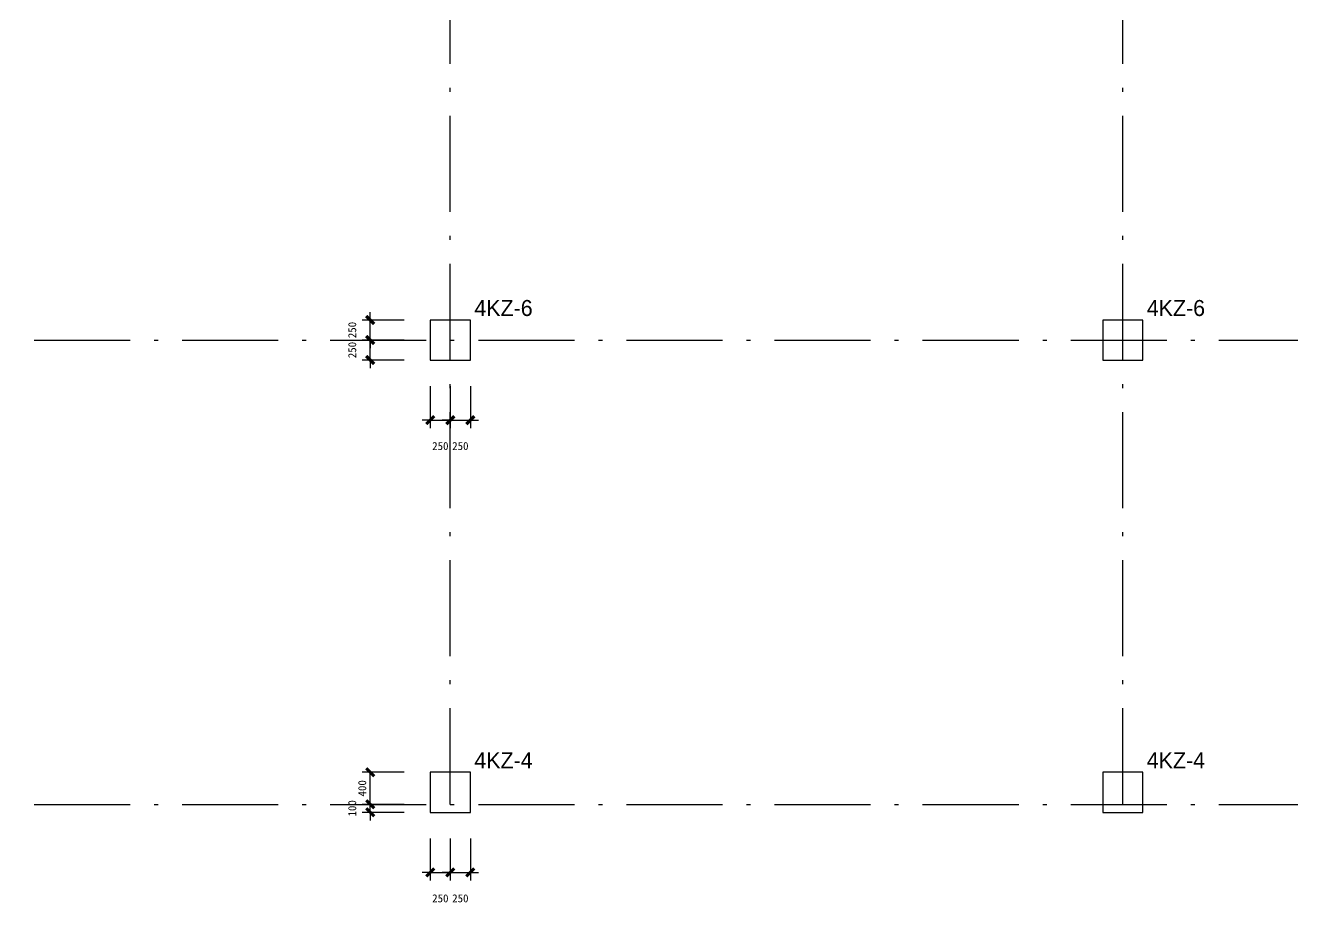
# Model space of a CAD drawing. Header units: millimetres. Extents: x -1141 to 233276, y -20783 to 42059.
# Drawn here: x 14691 to 30523, y -1241 to 9731 of the extents above; entities that cross this region are included whole.
import ezdxf

# ---------------------------------------------------------------- set-up
doc = ezdxf.new("R2010")
doc.units = ezdxf.units.MM
doc.header["$PDMODE"] = 35
doc.linetypes.add('线型2', pattern=[1850, 1200, -300, 50, -300])
doc.linetypes.add('线型5', pattern=[3050, 2400, -300, 50, -300])
doc.layers.add('DOTE', color=10, linetype='线型2', plot=False)
for name, color, linetype, lineweight in [('S_Cl', 2, 'Continuous', 25), ('S_ColumDimSect', 84, '线型5', 9), ('S_ColumFocus', 2, 'Continuous', 9)]:
    doc.layers.add(name, color=color, linetype=linetype, lineweight=lineweight)
doc.styles.add('xxxx', font='RIF.ttf')
doc.styles.add('宋体', font='')
doc.styles.get('宋体').set_extended_font_data('宋体')
doc.dimstyles.new('DimN_1', dxfattribs={"dimtxt": 125, "dimasz": 100, "dimexe": 250, "dimexo": 0.0625, "dimgap": 50, "dimtad": 1, "dimdec": 0, "dimrnd": 5, "dimzin": 0, "dimdsep": 46, "dimtxsty": '宋体', "dimblk1": 'ARCHTICK', "dimblk2": 'ARCHTICK', "dimsah": 1, "dimcen": 0.09, "dimadec": 0, "dimazin": 0, "dimtfac": 1, "dimtdec": 0, "dimtofl": 0, "dimtmove": 2, "dimatfit": 1, "dimfxl": 1, "dimtolj": 1, "dimtzin": 0, "dimarcsym": 0})

# ---------------------------------------------------------------- blocks, each defined once
blk = doc.blocks.new('_ArchTick')
at = {"color": 0, "linetype": 'ByBlock', "const_width": 0.4}
blk.add_lwpolyline([(-0.5, -0.5), (0.5, 0.5)], dxfattribs=at)
blk = doc.blocks.new('*D50')
at = {"layer": 'Defpoints', "color": 0, "transparency": 16777216}
for p in [(19000, 0), (19750, 0), (19750, -100)]:
    blk.add_point(p, dxfattribs=at)
at = {"layer": 'S_ColumDimSect', "color": 0, "lineweight": -2, "transparency": 16777216}
for p, q in [((19000, 0), (19000, 100)), ((19425, 0), (18900, 0)), ((19425, -100), (18900, -100)), ((19000, -100), (19000, 0)), ((19000, -100), (19000, -200))]:
    blk.add_line(p, q, dxfattribs=at)
at = {"layer": 'S_ColumDimSect', "color": 0, "lineweight": -2, "transparency": 16777216, "xscale": 100, "yscale": 100, "zscale": 100}
for p, rotation in [((19000, 0), 270), ((19000, -100), 90)]:
    blk.add_blockref('_ArchTick', p, dxfattribs=dict(at, rotation=rotation))
at = {"layer": 'S_ColumDimSect', "color": 0, "transparency": 16777216, "insert": (18775, -50), "char_height": 100, "attachment_point": 5, "rotation": 90, "style": '宋体'}
blk.add_mtext('\\A1;100', dxfattribs=at)
blk = doc.blocks.new('*D51')
at = {"layer": 'Defpoints', "color": 0, "transparency": 16777216}
for p in [(19000, 400), (19750, 400), (19750, 0)]:
    blk.add_point(p, dxfattribs=at)
at = {"layer": 'S_ColumDimSect', "color": 0, "lineweight": -2, "transparency": 16777216}
for p, q in [((19425, 400), (18900, 400)), ((19000, 0), (19000, 400)), ((19425, 0), (18900, 0))]:
    blk.add_line(p, q, dxfattribs=at)
at = {"layer": 'S_ColumDimSect', "color": 0, "lineweight": -2, "transparency": 16777216, "xscale": 100, "yscale": 100, "zscale": 100}
for p, rotation in [((19000, 400), 90), ((19000, 0), 270)]:
    blk.add_blockref('_ArchTick', p, dxfattribs=dict(at, rotation=rotation))
at = {"layer": 'S_ColumDimSect', "color": 0, "transparency": 16777216, "insert": (18900, 200), "char_height": 100, "attachment_point": 5, "rotation": 90, "style": '宋体'}
blk.add_mtext('\\A1;400', dxfattribs=at)
blk = doc.blocks.new('*D52')
at = {"layer": 'Defpoints', "color": 0, "transparency": 16777216}
for p in [(19750, -100), (20000, -100), (20000, -850)]:
    blk.add_point(p, dxfattribs=at)
at = {"layer": 'S_ColumDimSect', "color": 0, "lineweight": -2, "transparency": 16777216}
for p, q in [((19750, -425), (19750, -950)), ((20000, -425), (20000, -950)), ((19750, -850), (19650, -850)), ((19750, -850), (20000, -850)), ((20000, -850), (20100, -850))]:
    blk.add_line(p, q, dxfattribs=at)
at = {"layer": 'S_ColumDimSect', "color": 0, "lineweight": -2, "transparency": 16777216, "xscale": 100, "yscale": 100, "zscale": 100}
blk.add_blockref('_ArchTick', (19750, -850), dxfattribs=at)
at = {"layer": 'S_ColumDimSect', "color": 0, "lineweight": -2, "transparency": 16777216, "xscale": 100, "yscale": 100, "zscale": 100, "rotation": 180}
blk.add_blockref('_ArchTick', (20000, -850), dxfattribs=at)
at = {"layer": 'S_ColumDimSect', "color": 0, "transparency": 16777216, "insert": (19875, -1175), "char_height": 100, "attachment_point": 5, "style": '宋体'}
blk.add_mtext('\\A1;250', dxfattribs=at)
blk = doc.blocks.new('*D53')
at = {"layer": 'Defpoints', "color": 0, "transparency": 16777216}
for p in [(20000, -100), (20250, -100), (20250, -850)]:
    blk.add_point(p, dxfattribs=at)
at = {"layer": 'S_ColumDimSect', "color": 0, "lineweight": -2, "transparency": 16777216}
for p, q in [((20000, -425), (20000, -950)), ((20250, -425), (20250, -950)), ((20000, -850), (19900, -850)), ((20000, -850), (20250, -850)), ((20250, -850), (20350, -850))]:
    blk.add_line(p, q, dxfattribs=at)
at = {"layer": 'S_ColumDimSect', "color": 0, "lineweight": -2, "transparency": 16777216, "xscale": 100, "yscale": 100, "zscale": 100}
blk.add_blockref('_ArchTick', (20000, -850), dxfattribs=at)
at = {"layer": 'S_ColumDimSect', "color": 0, "lineweight": -2, "transparency": 16777216, "xscale": 100, "yscale": 100, "zscale": 100, "rotation": 180}
blk.add_blockref('_ArchTick', (20250, -850), dxfattribs=at)
at = {"layer": 'S_ColumDimSect', "color": 0, "transparency": 16777216, "insert": (20125, -1175), "char_height": 100, "attachment_point": 5, "style": '宋体'}
blk.add_mtext('\\A1;250', dxfattribs=at)
blk = doc.blocks.new('*D54')
at = {"layer": 'Defpoints', "color": 0, "transparency": 16777216}
for p in [(19000, 5800), (19750, 5800), (19750, 5550)]:
    blk.add_point(p, dxfattribs=at)
at = {"layer": 'S_ColumDimSect', "color": 0, "lineweight": -2, "transparency": 16777216}
for p, q in [((19000, 5800), (19000, 5900)), ((19425, 5800), (18900, 5800)), ((19000, 5550), (19000, 5800)), ((19425, 5550), (18900, 5550)), ((19000, 5550), (19000, 5450))]:
    blk.add_line(p, q, dxfattribs=at)
at = {"layer": 'S_ColumDimSect', "color": 0, "lineweight": -2, "transparency": 16777216, "xscale": 100, "yscale": 100, "zscale": 100}
for p, rotation in [((19000, 5800), 270), ((19000, 5550), 90)]:
    blk.add_blockref('_ArchTick', p, dxfattribs=dict(at, rotation=rotation))
at = {"layer": 'S_ColumDimSect', "color": 0, "transparency": 16777216, "insert": (18775, 5675), "char_height": 100, "attachment_point": 5, "rotation": 90, "style": '宋体'}
blk.add_mtext('\\A1;250', dxfattribs=at)
blk = doc.blocks.new('*D55')
at = {"layer": 'Defpoints', "color": 0, "transparency": 16777216}
for p in [(19000, 6050), (19750, 6050), (19750, 5800)]:
    blk.add_point(p, dxfattribs=at)
at = {"layer": 'S_ColumDimSect', "color": 0, "lineweight": -2, "transparency": 16777216}
for p, q in [((19425, 6050), (18900, 6050)), ((19000, 6050), (19000, 6150)), ((19000, 5800), (19000, 6050)), ((19425, 5800), (18900, 5800)), ((19000, 5800), (19000, 5700))]:
    blk.add_line(p, q, dxfattribs=at)
at = {"layer": 'S_ColumDimSect', "color": 0, "lineweight": -2, "transparency": 16777216, "xscale": 100, "yscale": 100, "zscale": 100}
for p, rotation in [((19000, 6050), 270), ((19000, 5800), 90)]:
    blk.add_blockref('_ArchTick', p, dxfattribs=dict(at, rotation=rotation))
at = {"layer": 'S_ColumDimSect', "color": 0, "transparency": 16777216, "insert": (18775, 5925), "char_height": 100, "attachment_point": 5, "rotation": 90, "style": '宋体'}
blk.add_mtext('\\A1;250', dxfattribs=at)
blk = doc.blocks.new('*D56')
at = {"layer": 'Defpoints', "color": 0, "transparency": 16777216}
for p in [(19750, 5550), (20000, 5550), (20000, 4800)]:
    blk.add_point(p, dxfattribs=at)
at = {"layer": 'S_ColumDimSect', "color": 0, "lineweight": -2, "transparency": 16777216}
for p, q in [((19750, 5225), (19750, 4700)), ((20000, 5225), (20000, 4700)), ((19750, 4800), (19650, 4800)), ((19750, 4800), (20000, 4800)), ((20000, 4800), (20100, 4800))]:
    blk.add_line(p, q, dxfattribs=at)
at = {"layer": 'S_ColumDimSect', "color": 0, "lineweight": -2, "transparency": 16777216, "xscale": 100, "yscale": 100, "zscale": 100}
blk.add_blockref('_ArchTick', (19750, 4800), dxfattribs=at)
at = {"layer": 'S_ColumDimSect', "color": 0, "lineweight": -2, "transparency": 16777216, "xscale": 100, "yscale": 100, "zscale": 100, "rotation": 180}
blk.add_blockref('_ArchTick', (20000, 4800), dxfattribs=at)
at = {"layer": 'S_ColumDimSect', "color": 0, "transparency": 16777216, "insert": (19875, 4475), "char_height": 100, "attachment_point": 5, "style": '宋体'}
blk.add_mtext('\\A1;250', dxfattribs=at)
blk = doc.blocks.new('*D57')
at = {"layer": 'Defpoints', "color": 0, "transparency": 16777216}
for p in [(20000, 5550), (20250, 5550), (20250, 4800)]:
    blk.add_point(p, dxfattribs=at)
at = {"layer": 'S_ColumDimSect', "color": 0, "lineweight": -2, "transparency": 16777216}
for p, q in [((20000, 5225), (20000, 4700)), ((20250, 5225), (20250, 4700)), ((20000, 4800), (19900, 4800)), ((20000, 4800), (20250, 4800)), ((20250, 4800), (20350, 4800))]:
    blk.add_line(p, q, dxfattribs=at)
at = {"layer": 'S_ColumDimSect', "color": 0, "lineweight": -2, "transparency": 16777216, "xscale": 100, "yscale": 100, "zscale": 100}
blk.add_blockref('_ArchTick', (20000, 4800), dxfattribs=at)
at = {"layer": 'S_ColumDimSect', "color": 0, "lineweight": -2, "transparency": 16777216, "xscale": 100, "yscale": 100, "zscale": 100, "rotation": 180}
blk.add_blockref('_ArchTick', (20250, 4800), dxfattribs=at)
at = {"layer": 'S_ColumDimSect', "color": 0, "transparency": 16777216, "insert": (20125, 4475), "char_height": 100, "attachment_point": 5, "style": '宋体'}
blk.add_mtext('\\A1;250', dxfattribs=at)

msp = doc.modelspace()

# ---------------------------------------------------------------- linework, layer by layer
at = {"layer": 'DOTE'}
for p, q in [((20000, 0), (20000, 41300)), ((28400, 0), (28400, 41300)), ((0, 5800), (72500, 5800)), ((0, 0), (72500, 0))]:
    msp.add_line(p, q, dxfattribs=at)
at = {"layer": 'S_Cl'}
for points in [[(20250, 5550), (20250, 6050), (19750, 6050), (19750, 5550)], [(28650, 5550), (28650, 6050), (28150, 6050), (28150, 5550)], [(20250, -100), (20250, 400), (19750, 400), (19750, -100)], [(28650, -100), (28650, 400), (28150, 400), (28150, -100)]]:
    msp.add_lwpolyline(points, close=True, dxfattribs=at)

# ---------------------------------------------------------------- texts
at = {"layer": 'S_ColumFocus', "char_height": 200, "width": 812.375, "attachment_point": 1, "style": 'xxxx'}
for s, insert in [('4KZ-6', (20300, 6300.05)), ('4KZ-6', (28700, 6300.05)), ('4KZ-4', (20300, 650.05)), ('4KZ-4', (28700, 650.05))]:
    msp.add_mtext(s, dxfattribs=dict(at, insert=insert))

# ---------------------------------------------------------------- dimensions: what is measured, and where the dimension line sits
at = {"layer": 'S_ColumDimSect'}
for p1, p2, distance, picture, middle in [((19750, 5800), (19750, 6050), 750, '*D55', (18775, 5925)), ((19750, 5550), (19750, 5800), 750, '*D54', (18775, 5675)), ((19750, 5550), (20000, 5550), -750, '*D56', (19875, 4475)), ((20000, 5550), (20250, 5550), -750, '*D57', (20125, 4475)), ((19750, 0), (19750, 400), 750, '*D51', (18900, 200)), ((19750, -100), (19750, 0), 750, '*D50', (18775, -50)), ((19750, -100), (20000, -100), -750, '*D52', (19875, -1175)), ((20000, -100), (20250, -100), -750, '*D53', (20125, -1175))]:
    dim = msp.add_aligned_dim(p1=p1, p2=p2, distance=distance, dimstyle='DimN_1', override={"dimtxt": 100, "dimexe": 100, "dimexo": 325, "dimtih": 0, "dimtoh": 0, "dimtofl": 1, "dimtfill": 0}, dxfattribs=at)
    dim.commit()
    dim.dimension.update_dxf_attribs({"geometry": picture, "text_midpoint": middle})

doc.saveas('drawing.dxf')
